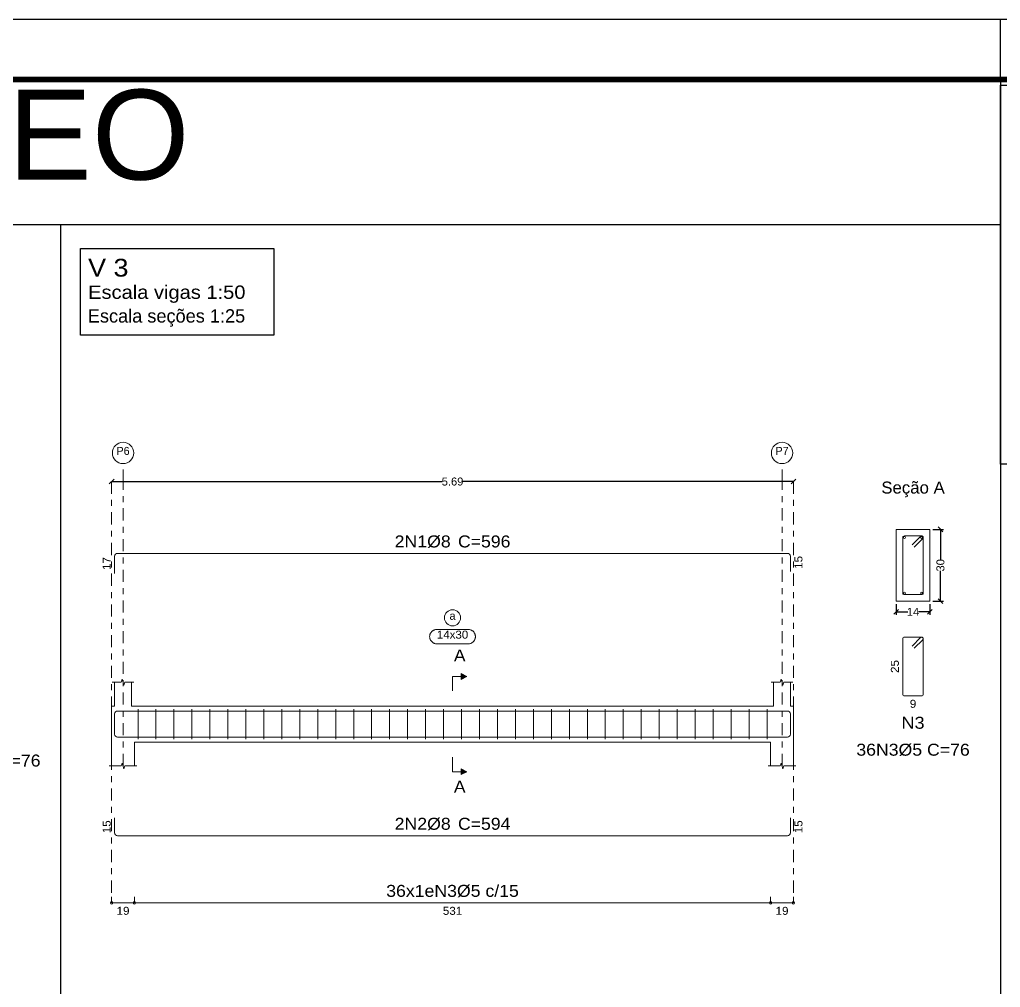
# Model space of a CAD drawing. Header units: centimetres. Extents: x 3194 to 3278, y -951 to -517.
# Drawn here: x 3243.55 to 3259.92, y -532.97 to -516.81 of the extents above; entities that cross this region are included whole.
import ezdxf
from ezdxf.enums import TextEntityAlignment as Align

# ---------------------------------------------------------------- set-up
doc = ezdxf.new("R2010")
doc.units = ezdxf.units.CM
doc.linetypes.add('CYPE_RAYAPUNTO', pattern=[0.4125, 0.2025, -0.105, 0, -0.105])
for name, color, linetype, lineweight in [('ARM_LONGITUDINAL_Ø8', 32, 'Continuous', 9), ('ARM_TRANSVERSAL_Ø5', 120, 'Continuous', 9), ('ELE_ARM_TRANS_TXT_EST', 7, 'Continuous', 9), ('ELE_CONT_NOS', 7, 'Continuous', 9), ('ELE_CONT_VIG_CONCRETO', 7, 'Continuous', 9), ('ELE_COT_COMPRIMENTO_PROJETADO', 8, 'Continuous', 0), ('ELE_COT_COT_ANCORAGENS', 8, 'Continuous', 0), ('ELE_COT_COT_EST', 8, 'Continuous', 0), ('ELE_COT_COT_LIN_APOIOS', 8, 'CYPE_RAYAPUNTO', 0), ('ELE_COT_TEXTOS_ESTRIBOS', 8, 'Continuous', 0), ('ELE_REF_COT_LIN_AUX_COTA', 8, 'CYPE_RAYAPUNTO', 9), ('ELE_REF_LINHAS_MARCAS_PLANTA', 8, 'Continuous', 9), ('ELE_REF_MARCAS_PLANTA', 8, 'Continuous', 9), ('ELE_REF_REF_ESCALA', 3, 'Continuous', 9), ('ELE_REF_REF_NOME', 8, 'Continuous', 9), ('ELE_REF_REF_REFERENCIA', 8, 'Continuous', 9), ('ELE_REF_TEXTO_REF_NOME', 8, 'Continuous', 9), ('ELE_REF_TEXTO_REF_REFERENCIA', 8, 'Continuous', 9), ('POR_ARM_LONG_ARM_TEXTOS', 7, 'Continuous', 9), ('POR_ARM_LONG_TXT_COMP', 7, 'Continuous', 9), ('SEC_CONT_VIG_CONCRETO_CORTE', 7, 'Continuous', 9), ('SEC_COTAS_SEC_DIM_VIGA', 8, 'Continuous', 0), ('SEC_COTAS_TEXTOS_DETALHE_ESTRIBOS', 8, 'Continuous', 0), ('SEC_REF_TXT_NOMES', 2, 'Continuous', 9), ('SEC_REF_TXT_POSICOES_ARM_ESTRIBOS', 7, 'Continuous', 9)]:
    doc.layers.add(name, color=color, linetype=linetype, lineweight=lineweight)
doc.layers.add('ARQ-FOLHA', color=7, linetype='Continuous')
doc.layers.add('COTA CYPE', color=31, linetype='Continuous')
doc.styles.add('CYPETXT', font='arial.ttf', dxfattribs={"height": 0.2})
doc.styles.add('CYPETXT_0.2', font='arial.ttf', dxfattribs={"height": 0.133333})
doc.styles.add('TQS_ARIAL', font='arial.ttf')
doc.dimstyles.new('cype_oblique', dxfattribs={"dimtxt": 0.18, "dimasz": 0.18, "dimexe": 0.05, "dimexo": 0.05, "dimgap": 0, "dimtad": 0, "dimdec": 4, "dimzin": 0, "dimdsep": 46, "dimtxsty": 'CYPETXT_0.2', "dimblk": 'OBLIQUE', "dimtsz": 0.04, "dimcen": 0.09, "dimadec": 0, "dimazin": 0, "dimtfac": 1, "dimtdec": 4, "dimtofl": 0, "dimtmove": 2, "dimatfit": 3, "dimfxl": 1, "dimtolj": 1, "dimtzin": 0, "dimarcsym": 0})

# ---------------------------------------------------------------- blocks, each defined once
blk = doc.blocks.new('FOLHA A1')
at = {"layer": 'ARQ-FOLHA'}
for p, q in [((841, 0), (0, 0)), ((656, -10), (656, 0))]:
    blk.add_line(p, q, dxfattribs=at)
at = {"layer": 'ARQ-FOLHA', "const_width": 1}
blk.add_lwpolyline([(25, -10), (25, -584), (831, -584), (831, -10), (25, -10)], dxfattribs=at)
blk = doc.blocks.new('*D1124')
at = {"layer": 'Defpoints', "color": 0, "transparency": 16777216}
for p in [(3258.181, -526.525), (3258.741, -526.525), (3258.741, -526.702)]:
    blk.add_point(p, dxfattribs=at)
at = {"layer": 'SEC_COTAS_SEC_DIM_VIGA', "color": 0, "lineweight": -2, "transparency": 16777216}
for p, q in [((3258.181, -526.575), (3258.181, -526.752)), ((3258.741, -526.575), (3258.741, -526.752)), ((3258.141, -526.742), (3258.221, -526.662)), ((3258.181, -526.702), (3258.372, -526.702)), ((3258.741, -526.702), (3258.55, -526.702)), ((3258.701, -526.742), (3258.781, -526.662))]:
    blk.add_line(p, q, dxfattribs=at)
at = {"layer": 'SEC_COTAS_SEC_DIM_VIGA', "color": 0, "transparency": 16777216, "insert": (3258.461, -526.702), "char_height": 0.1333, "attachment_point": 5, "style": 'CYPETXT_0.2'}
blk.add_mtext('\\A1;14', dxfattribs=at)
blk = doc.blocks.new('_OBLIQUE')
at = {"color": 0, "linetype": 'ByBlock'}
blk.add_line((-0.5, -0.5), (0.5, 0.5), dxfattribs=at)
blk = doc.blocks.new('*D1125')
at = {"layer": 'Defpoints', "color": 0, "transparency": 16777216}
for p in [(3258.741, -525.325), (3258.919, -525.325), (3258.741, -526.525)]:
    blk.add_point(p, dxfattribs=at)
at = {"layer": 'SEC_COTAS_SEC_DIM_VIGA', "color": 0, "lineweight": -2, "transparency": 16777216}
for p, q in [((3258.791, -525.325), (3258.969, -525.325)), ((3258.959, -525.365), (3258.879, -525.285)), ((3258.919, -525.325), (3258.919, -525.83)), ((3258.919, -526.525), (3258.919, -526.02)), ((3258.791, -526.525), (3258.969, -526.525)), ((3258.959, -526.565), (3258.879, -526.485))]:
    blk.add_line(p, q, dxfattribs=at)
at = {"layer": 'SEC_COTAS_SEC_DIM_VIGA', "color": 0, "transparency": 16777216, "insert": (3258.919, -525.925), "char_height": 0.1333, "attachment_point": 5, "rotation": 90, "style": 'CYPETXT_0.2'}
blk.add_mtext('\\A1;30', dxfattribs=at)
blk = doc.blocks.new('*D1126')
at = {"layer": 'Defpoints', "color": 0, "transparency": 16777216}
for p in [(3245.085, -524.527), (3245.085, -524.527), (3256.465, -524.527)]:
    blk.add_point(p, dxfattribs=at)
at = {"layer": 'ELE_COT_COMPRIMENTO_PROJETADO', "color": 0, "lineweight": -2, "transparency": 16777216}
for p, q in [((3245.045, -524.567), (3245.125, -524.487)), ((3256.425, -524.567), (3256.505, -524.487)), ((3245.085, -524.527), (3250.602, -524.527)), ((3256.465, -524.527), (3250.948, -524.527))]:
    blk.add_line(p, q, dxfattribs=at)
at = {"layer": 'ELE_COT_COMPRIMENTO_PROJETADO', "color": 0, "transparency": 16777216, "insert": (3250.775, -524.527), "char_height": 0.1333, "attachment_point": 5, "style": 'CYPETXT_0.2'}
blk.add_mtext('\\A1;5.69', dxfattribs=at)

msp = doc.modelspace()

# ---------------------------------------------------------------- hatches: boundary and pattern name
at = {"layer": 'ELE_REF_LINHAS_MARCAS_PLANTA'}
for points in [[(3250.91889, -527.82912), (3250.91889, -527.73312), (3251.01489, -527.78112)], [(3250.91889, -529.32312), (3250.91889, -529.41912), (3251.01489, -529.37112)]]:
    msp.add_hatch(color=256, dxfattribs=at).paths.add_polyline_path(points)

# ---------------------------------------------------------------- linework, layer by layer
for p, q in [((3259.9194, -517.813), (3259.9194, -575.213)), ((3196.8194, -520.23693), (3259.9194, -520.23693)), ((3244.23103, -520.23693), (3244.23103, -533.5243))]:
    msp.add_line(p, q)
msp.add_lwpolyline([(3259.9194, -517.90789), (3264.42772, -517.90789), (3264.42772, -524.23771), (3259.9194, -524.23771)], close=True)
at = {"layer": 'ARM_LONGITUDINAL_Ø8'}
for points in [[(3256.41489, -526.02673), (3256.41489, -525.77473), (3256.41124, -525.75636), (3256.40083, -525.74079), (3256.38526, -525.73038), (3256.36689, -525.72673), (3245.18289, -525.72673), (3245.16452, -525.73038), (3245.14895, -525.74079), (3245.13855, -525.75636), (3245.13489, -525.77473), (3245.13489, -526.06414)], [(3256.41489, -528.65812), (3256.41489, -528.40612), (3256.41124, -528.38775), (3256.40083, -528.37218), (3256.38526, -528.36177), (3256.36689, -528.35812), (3245.18289, -528.35812), (3245.16452, -528.36177), (3245.14895, -528.37218), (3245.13855, -528.38775), (3245.13489, -528.40612), (3245.13489, -528.69553)], [(3256.41489, -528.49412), (3256.41489, -528.74612), (3256.41124, -528.76449), (3256.40083, -528.78006), (3256.38526, -528.79046), (3256.36689, -528.79412), (3245.18289, -528.79412), (3245.16452, -528.79046), (3245.14895, -528.78006), (3245.13855, -528.76449), (3245.13489, -528.74612), (3245.13489, -528.49412)], [(3256.41489, -530.14112), (3256.41489, -530.39312), (3256.41124, -530.41149), (3256.40083, -530.42706), (3256.38526, -530.43746), (3256.36689, -530.44112), (3245.18289, -530.44112), (3245.16452, -530.43746), (3245.14895, -530.42706), (3245.13855, -530.41149), (3245.13489, -530.39312), (3245.13489, -530.14112)]]:
    msp.add_lwpolyline(points, dxfattribs=at)
for centre in [(3258.31739, -525.46073), (3258.60539, -525.46073), (3258.31739, -526.38873), (3258.60539, -526.38873)]:
    msp.add_circle(centre, 0.016, dxfattribs=at)
at = {"layer": 'ARM_TRANSVERSAL_Ø5'}
for p, q in [((3245.52489, -528.32612), (3245.52489, -528.82612)), ((3245.82489, -528.32612), (3245.82489, -528.82612)), ((3246.12489, -528.32612), (3246.12489, -528.82612)), ((3246.42489, -528.32612), (3246.42489, -528.82612)), ((3246.72489, -528.32612), (3246.72489, -528.82612)), ((3247.02489, -528.32612), (3247.02489, -528.82612)), ((3247.32489, -528.32612), (3247.32489, -528.82612)), ((3247.62489, -528.32612), (3247.62489, -528.82612)), ((3247.92489, -528.32612), (3247.92489, -528.82612)), ((3248.22489, -528.32612), (3248.22489, -528.82612)), ((3248.52489, -528.32612), (3248.52489, -528.82612)), ((3248.82489, -528.32612), (3248.82489, -528.82612)), ((3249.12489, -528.32612), (3249.12489, -528.82612)), ((3249.42489, -528.32612), (3249.42489, -528.82612)), ((3249.72489, -528.32612), (3249.72489, -528.82612)), ((3250.02489, -528.32612), (3250.02489, -528.82612)), ((3250.32489, -528.32612), (3250.32489, -528.82612)), ((3250.62489, -528.32612), (3250.62489, -528.82612)), ((3250.92489, -528.32612), (3250.92489, -528.82612)), ((3251.22489, -528.32612), (3251.22489, -528.82612)), ((3251.52489, -528.32612), (3251.52489, -528.82612)), ((3251.82489, -528.32612), (3251.82489, -528.82612)), ((3252.12489, -528.32612), (3252.12489, -528.82612)), ((3252.42489, -528.32612), (3252.42489, -528.82612)), ((3252.72489, -528.32612), (3252.72489, -528.82612)), ((3253.02489, -528.32612), (3253.02489, -528.82612)), ((3253.32489, -528.32612), (3253.32489, -528.82612)), ((3253.62489, -528.32612), (3253.62489, -528.82612)), ((3253.92489, -528.32612), (3253.92489, -528.82612)), ((3254.22489, -528.32612), (3254.22489, -528.82612)), ((3254.52489, -528.32612), (3254.52489, -528.82612)), ((3254.82489, -528.32612), (3254.82489, -528.82612)), ((3255.12489, -528.32612), (3255.12489, -528.82612)), ((3255.42489, -528.32612), (3255.42489, -528.82612)), ((3255.72489, -528.32612), (3255.72489, -528.82612)), ((3256.02489, -528.32612), (3256.02489, -528.82612))]:
    msp.add_line(p, q, dxfattribs=at)
for points in [[(3258.48236, -525.62054), (3258.62378, -525.47911), (3258.62701, -525.47517), (3258.62941, -525.47068), (3258.63089, -525.4658), (3258.63139, -525.46073), (3258.63089, -525.45566), (3258.62941, -525.45078), (3258.62701, -525.44628), (3258.62378, -525.44234), (3258.61984, -525.43911), (3258.61534, -525.43671), (3258.61046, -525.43523), (3258.60539, -525.43473), (3258.31739, -525.43473), (3258.30744, -525.43671), (3258.29901, -525.44234), (3258.29337, -525.45078), (3258.29139, -525.46073), (3258.29139, -526.38873), (3258.29337, -526.39868), (3258.29901, -526.40711), (3258.30744, -526.41275), (3258.31739, -526.41473), (3258.60539, -526.41473), (3258.61534, -526.41275), (3258.62378, -526.40711), (3258.62941, -526.39868), (3258.63139, -526.38873), (3258.63139, -525.46073), (3258.63089, -525.45566), (3258.62941, -525.45078), (3258.62701, -525.44628), (3258.62378, -525.44234), (3258.61984, -525.43911), (3258.61534, -525.43671), (3258.61046, -525.43523), (3258.60539, -525.43473), (3258.60032, -525.43523), (3258.59544, -525.43671), (3258.59095, -525.43911), (3258.58701, -525.44234), (3258.44559, -525.58377)], [(3258.48236, -527.30987), (3258.62378, -527.16845), (3258.62701, -527.16451), (3258.62941, -527.16001), (3258.63089, -527.15513), (3258.63139, -527.15006), (3258.63089, -527.14499), (3258.62941, -527.14011), (3258.62701, -527.13562), (3258.62378, -527.13168), (3258.61984, -527.12844), (3258.61534, -527.12604), (3258.61046, -527.12456), (3258.60539, -527.12406), (3258.31739, -527.12406), (3258.30744, -527.12604), (3258.29901, -527.13168), (3258.29337, -527.14011), (3258.29139, -527.15006), (3258.29139, -528.07806), (3258.29337, -528.08801), (3258.29901, -528.09645), (3258.30744, -528.10208), (3258.31739, -528.10406), (3258.60539, -528.10406), (3258.61534, -528.10208), (3258.62378, -528.09645), (3258.62941, -528.08801), (3258.63139, -528.07806), (3258.63139, -527.15006), (3258.63089, -527.14499), (3258.62941, -527.14011), (3258.62701, -527.13562), (3258.62378, -527.13168), (3258.61984, -527.12844), (3258.61534, -527.12604), (3258.61046, -527.12456), (3258.60539, -527.12406), (3258.60032, -527.12456), (3258.59544, -527.12604), (3258.59095, -527.12844), (3258.58701, -527.13168), (3258.44559, -527.2731)]]:
    msp.add_lwpolyline(points, dxfattribs=at)
at = {"layer": 'COTA CYPE'}
msp.add_lwpolyline([(3244.56682, -520.63753), (3247.79322, -520.63753), (3247.79322, -522.08101), (3244.56682, -522.08101)], close=True, dxfattribs=at)
at = {"layer": 'ELE_CONT_NOS'}
for p, q in [((3245.13489, -528.27612), (3245.13489, -527.87612)), ((3245.41489, -528.27612), (3245.41489, -527.87612)), ((3256.13489, -528.27612), (3256.13489, -527.87612)), ((3256.41489, -528.27612), (3256.41489, -527.87612)), ((3245.08489, -528.27612), (3245.13489, -528.27612)), ((3245.46489, -528.27612), (3245.41489, -528.27612)), ((3256.08489, -528.27612), (3256.13489, -528.27612)), ((3256.46489, -528.27612), (3256.41489, -528.27612)), ((3245.08489, -528.87612), (3245.08489, -529.27612)), ((3245.46489, -528.87612), (3245.46489, -529.27612)), ((3256.08489, -528.87612), (3256.08489, -529.27612)), ((3256.46489, -528.87612), (3256.46489, -529.27612))]:
    msp.add_line(p, q, dxfattribs=at)
for points in [[(3245.09489, -527.87612), (3245.24489, -527.87612), (3245.25989, -527.82612), (3245.28989, -527.92612), (3245.30489, -527.87612), (3245.45489, -527.87612)], [(3256.09489, -527.87612), (3256.24489, -527.87612), (3256.25989, -527.82612), (3256.28989, -527.92612), (3256.30489, -527.87612), (3256.45489, -527.87612)], [(3245.08489, -528.27612), (3245.08489, -528.87612)], [(3256.46489, -528.27612), (3256.46489, -528.87612)], [(3245.04489, -529.27612), (3245.24489, -529.27612), (3245.25989, -529.22612), (3245.28989, -529.32612), (3245.30489, -529.27612), (3245.50489, -529.27612)], [(3256.04489, -529.27612), (3256.24489, -529.27612), (3256.25989, -529.22612), (3256.28989, -529.32612), (3256.30489, -529.27612), (3256.50489, -529.27612)]]:
    msp.add_lwpolyline(points, dxfattribs=at)
at = {"layer": 'ELE_CONT_VIG_CONCRETO'}
for p, q in [((3245.46489, -528.27612), (3256.08489, -528.27612)), ((3245.46489, -528.87612), (3256.08489, -528.87612))]:
    msp.add_line(p, q, dxfattribs=at)
at = {"layer": 'ELE_COT_COT_EST'}
for p, q in [((3245.08489, -531.56112), (3245.08489, -531.46112)), ((3245.46489, -531.56112), (3245.46489, -531.46112)), ((3256.08489, -531.56112), (3256.08489, -531.46112))]:
    msp.add_line(p, q, dxfattribs=at)
for points in [[(3245.08489, -531.56112), (3245.46489, -531.56112), (3245.46489, -531.46112)], [(3245.46489, -531.56112), (3256.08489, -531.56112), (3256.08489, -531.46112)], [(3256.08489, -531.56112), (3256.46489, -531.56112), (3256.46489, -531.46112)]]:
    msp.add_lwpolyline(points, dxfattribs=at)
for centre in [(3245.08489, -531.56112), (3245.46489, -531.56112), (3245.46489, -531.56112), (3256.08489, -531.56112), (3256.08489, -531.56112), (3256.46489, -531.56112)]:
    msp.add_circle(centre, 0.02, dxfattribs=at)
at = {"layer": 'ELE_COT_COT_LIN_APOIOS'}
for p, q in [((3245.08489, -524.52673), (3245.08489, -531.56112)), ((3256.46489, -524.52673), (3256.46489, -531.56112))]:
    msp.add_line(p, q, dxfattribs=at)
at = {"layer": 'ELE_REF_COT_LIN_AUX_COTA'}
for p, q in [((3245.27489, -524.52673), (3245.27489, -524.22673)), ((3256.27489, -524.52673), (3256.27489, -524.22673)), ((3245.27489, -529.27612), (3245.27489, -524.52673)), ((3256.27489, -529.27612), (3256.27489, -524.52673))]:
    msp.add_line(p, q, dxfattribs=at)
at = {"layer": 'ELE_REF_LINHAS_MARCAS_PLANTA'}
for p, q in [((3250.77489, -527.78112), (3250.77489, -528.02112)), ((3250.77489, -527.78112), (3250.91889, -527.78112)), ((3250.77489, -529.37112), (3250.77489, -529.13112)), ((3250.77489, -529.37112), (3250.91889, -529.37112))]:
    msp.add_line(p, q, dxfattribs=at)
for points in [[(3250.91889, -527.82912), (3250.91889, -527.73312), (3251.01489, -527.78112)], [(3250.91889, -529.32312), (3250.91889, -529.41912), (3251.01489, -529.37112)]]:
    msp.add_lwpolyline(points, close=True, dxfattribs=at)
at = {"layer": 'ELE_REF_REF_NOME'}
msp.add_lwpolyline([(3251.03689, -526.99612), (3251.04491, -526.99638), (3251.05289, -526.99719), (3251.06079, -526.99852), (3251.0686, -527.00038), (3251.07626, -527.00276), (3251.08374, -527.00564), (3251.09101, -527.00901), (3251.09805, -527.01287), (3251.10481, -527.01718), (3251.11126, -527.02194), (3251.11739, -527.02712), (3251.12315, -527.03269), (3251.12853, -527.03864), (3251.1335, -527.04493), (3251.13804, -527.05155), (3251.14213, -527.05845), (3251.14574, -527.0656), (3251.14887, -527.07299), (3251.1515, -527.08056), (3251.15362, -527.0883), (3251.15522, -527.09616), (3251.15629, -527.1041), (3251.15683, -527.11211), (3251.15683, -527.12013), (3251.15629, -527.12813), (3251.15522, -527.13608), (3251.15362, -527.14393), (3251.1515, -527.15167), (3251.14887, -527.15925), (3251.14574, -527.16663), (3251.14213, -527.17379), (3251.13804, -527.18069), (3251.1335, -527.1873), (3251.12853, -527.19359), (3251.12315, -527.19954), (3251.11739, -527.20511), (3251.11126, -527.21029), (3251.10481, -527.21505), (3251.09805, -527.21936), (3251.09101, -527.22322), (3251.08374, -527.22659), (3251.07626, -527.22948), (3251.0686, -527.23185), (3251.06079, -527.23371), (3251.05289, -527.23505), (3251.04491, -527.23585), (3251.03689, -527.23612), (3250.51289, -527.23612), (3250.50488, -527.23585), (3250.4969, -527.23505), (3250.48899, -527.23371), (3250.48119, -527.23185), (3250.47353, -527.22948), (3250.46605, -527.22659), (3250.45877, -527.22322), (3250.45174, -527.21936), (3250.44498, -527.21505), (3250.43852, -527.21029), (3250.4324, -527.20511), (3250.42663, -527.19954), (3250.42125, -527.19359), (3250.41628, -527.1873), (3250.41175, -527.18069), (3250.40766, -527.17379), (3250.40404, -527.16663), (3250.40091, -527.15925), (3250.39828, -527.15167), (3250.39616, -527.14393), (3250.39456, -527.13608), (3250.3935, -527.12813), (3250.39296, -527.12013), (3250.39296, -527.11211), (3250.3935, -527.1041), (3250.39456, -527.09616), (3250.39616, -527.0883), (3250.39828, -527.08056), (3250.40091, -527.07299), (3250.40404, -527.0656), (3250.40766, -527.05845), (3250.41175, -527.05155), (3250.41628, -527.04493), (3250.42125, -527.03864), (3250.42663, -527.03269), (3250.4324, -527.02712), (3250.43852, -527.02194), (3250.44498, -527.01718), (3250.45174, -527.01287), (3250.45877, -527.00901), (3250.46605, -527.00564), (3250.47353, -527.00276), (3250.48119, -527.00038), (3250.48899, -526.99852), (3250.4969, -526.99719), (3250.50488, -526.99638), (3250.51289, -526.99612), (3251.03689, -526.99612)], close=True, dxfattribs=at)
msp.add_circle((3250.77489, -526.80141), 0.13471, dxfattribs=at)
at = {"layer": 'ELE_REF_REF_REFERENCIA'}
for centre in [(3245.27489, -524.04834), (3256.27489, -524.04834)]:
    msp.add_circle(centre, 0.17839, dxfattribs=at)
at = {"layer": 'SEC_CONT_VIG_CONCRETO_CORTE'}
msp.add_lwpolyline([(3258.74139, -525.32473), (3258.18139, -525.32473), (3258.18139, -526.52473), (3258.74139, -526.52473), (3258.74139, -525.32473)], close=True, dxfattribs=at)

# ---------------------------------------------------------------- block references
at = {"layer": 'ARQ-FOLHA', "xscale": 0.1, "yscale": 0.1, "zscale": 0.1}
msp.add_blockref('FOLHA A1', (3194.3194, -516.813), dxfattribs=at)

# ---------------------------------------------------------------- texts
at = {"insert": (3212.85571, -517.98391), "char_height": 1.5, "attachment_point": 1, "style": 'TQS_ARIAL'}
msp.add_mtext_dynamic_manual_height_columns('DETALHAMENTO VIGAS TÉRREO', width=72.2611045, gutter_width=12.5, heights=[0], dxfattribs=at)
at = {"layer": 'COTA CYPE', "style": 'CYPETXT', "width": 1.080185}
msp.add_text('V 3', height=0.297399, dxfattribs=at).set_placement((3244.69222, -521.1043), (3245.36583, -521.1043), align=Align.FIT)
at = {"layer": 'ELE_ARM_TRANS_TXT_EST', "style": 'CYPETXT', "width": 1.055863}
msp.add_text('36x1eN3%%c5 c/15', height=0.2, dxfattribs=at).set_placement((3249.66789, -531.46112), (3251.88189, -531.46112), align=Align.FIT)
at = {"layer": 'ELE_COT_COT_ANCORAGENS', "style": 'CYPETXT', "width": 1.042546}
for s, p, p2 in [('17', (3245.06823, -526.00343), (3245.06823, -525.78743)), ('15', (3256.61489, -525.98473), (3256.61489, -525.76873)), ('15', (3245.06823, -530.39912), (3245.06823, -530.18312)), ('15', (3256.61489, -530.39912), (3256.61489, -530.18312))]:
    msp.add_text(s, height=0.133333, rotation=90, dxfattribs=at).set_placement(p, p2, align=Align.FIT)
at = {"layer": 'ELE_COT_TEXTOS_ESTRIBOS', "style": 'CYPETXT', "width": 1.042546}
for s, p, p2 in [('19', (3245.16689, -531.76112), (3245.38289, -531.76112)), ('531', (3250.61289, -531.76112), (3250.93689, -531.76112)), ('19', (3256.16689, -531.76112), (3256.38289, -531.76112))]:
    msp.add_text(s, height=0.133333, dxfattribs=at).set_placement(p, p2, align=Align.FIT)
at = {"layer": 'ELE_REF_MARCAS_PLANTA', "style": 'CYPETXT', "width": 1.044083}
for p, p2 in [((3250.79739, -527.53112), (3250.99239, -527.53112)), ((3250.79739, -529.72112), (3250.99239, -529.72112))]:
    msp.add_text('A', height=0.2, dxfattribs=at).set_placement(p, p2, align=Align.FIT)
at = {"layer": 'ELE_REF_REF_ESCALA', "style": 'CYPETXT'}
for s, width, p, p2 in [('Escala vigas 1:50', 1.075389, (3244.69222, -521.47605), (3247.31863, -521.47605)), ('Escala seções 1:25', 0.971968, (3244.68735, -521.87217), (3247.31376, -521.87217))]:
    msp.add_text(s, height=0.2230494, dxfattribs=dict(at, width=width)).set_placement(p, p2, align=Align.FIT)
at = {"layer": 'ELE_REF_TEXTO_REF_NOME', "style": 'CYPETXT'}
for s, height, width, p, p2 in [('a', 0.13333, 0.984627, (3250.72389, -526.83474), (3250.82589, -526.83474)), ('14x30', 0.133333, 1.032505, (3250.51289, -527.14945), (3251.03689, -527.14945))]:
    msp.add_text(s, height=height, dxfattribs=dict(at, width=width)).set_placement(p, p2, align=Align.FIT)
at = {"layer": 'ELE_REF_TEXTO_REF_REFERENCIA', "style": 'CYPETXT', "width": 0.965629}
for s, p, p2 in [('P6', (3245.16489, -524.08167), (3245.38489, -524.08167)), ('P7', (3256.16489, -524.08167), (3256.38489, -524.08167))]:
    msp.add_text(s, height=0.133333, dxfattribs=at).set_placement(p, p2, align=Align.FIT)
at = {"layer": 'POR_ARM_LONG_ARM_TEXTOS', "style": 'CYPETXT', "width": 1.057309}
for s, p, p2 in [('2N1%%c8', (3249.80839, -525.62673), (3250.74439, -525.62673)), ('2N2%%c8', (3249.80839, -530.34112), (3250.74439, -530.34112))]:
    msp.add_text(s, height=0.2, dxfattribs=at).set_placement(p, p2, align=Align.FIT)
at = {"layer": 'POR_ARM_LONG_TXT_COMP', "style": 'CYPETXT', "width": 1.053117}
for s, p, p2 in [(' C=596', (3250.78439, -525.62673), (3251.74139, -525.62673)), (' C=594', (3250.78439, -530.34112), (3251.74139, -530.34112))]:
    msp.add_text(s, height=0.2, dxfattribs=at).set_placement(p, p2, align=Align.FIT)
at = {"layer": 'SEC_COTAS_TEXTOS_DETALHE_ESTRIBOS', "style": 'CYPETXT', "width": 1.042546}
msp.add_text('25', height=0.133333, rotation=90, dxfattribs=at).set_placement((3258.22473, -527.72206), (3258.22473, -527.50606), align=Align.FIT)
msp.add_text('9', height=0.13333, dxfattribs=at).set_placement((3258.40739, -528.30406), (3258.51539, -528.30406), align=Align.FIT)
at = {"layer": 'SEC_REF_TXT_NOMES', "style": 'CYPETXT', "width": 1.002256}
msp.add_text('Seção A', height=0.2, dxfattribs=at).set_placement((3257.93189, -524.72673), (3258.99089, -524.72673), align=Align.FIT)
at = {"layer": 'SEC_REF_TXT_POSICOES_ARM_ESTRIBOS', "style": 'CYPETXT'}
for s, width, p, p2 in [('N3', 1.083541, (3258.26789, -528.65406), (3258.65489, -528.65406)), ('36N3%%c5 C=76', 1.055186, (3257.51489, -529.10406), (3259.40789, -529.10406)), ('41N3%%c5 C=76', 1.055186, (3242.0051, -529.28501), (3243.8981, -529.28501))]:
    msp.add_text(s, height=0.2, dxfattribs=dict(at, width=width)).set_placement(p, p2, align=Align.FIT)

# ---------------------------------------------------------------- dimensions: what is measured, and where the dimension line sits
at = {"layer": 'ELE_COT_COMPRIMENTO_PROJETADO'}
dim = msp.add_aligned_dim(p1=(3256.46489, -524.52673), p2=(3245.08489, -524.52673), distance=0, text='5.69', dimstyle='cype_oblique', override={"dimexe": 0, "dimexo": 0}, dxfattribs=at)
dim.commit()
dim.dimension.update_dxf_attribs({"geometry": '*D1126', "text_midpoint": (3250.77489, -524.52673)})
at = {"layer": 'SEC_COTAS_SEC_DIM_VIGA'}
for p1, p2, text, picture, middle in [((3258.74139, -526.52473), (3258.74139, -525.32473), '30', '*D1125', (3258.91873, -525.92473)), ((3258.18139, -526.52473), (3258.74139, -526.52473), '14', '*D1124', (3258.46139, -526.70206))]:
    dim = msp.add_aligned_dim(p1=p1, p2=p2, distance=-0.17733, text=text, dimstyle='cype_oblique', dxfattribs=at)
    dim.commit()
    dim.dimension.update_dxf_attribs({"geometry": picture, "text_midpoint": middle})

doc.saveas('drawing.dxf')
